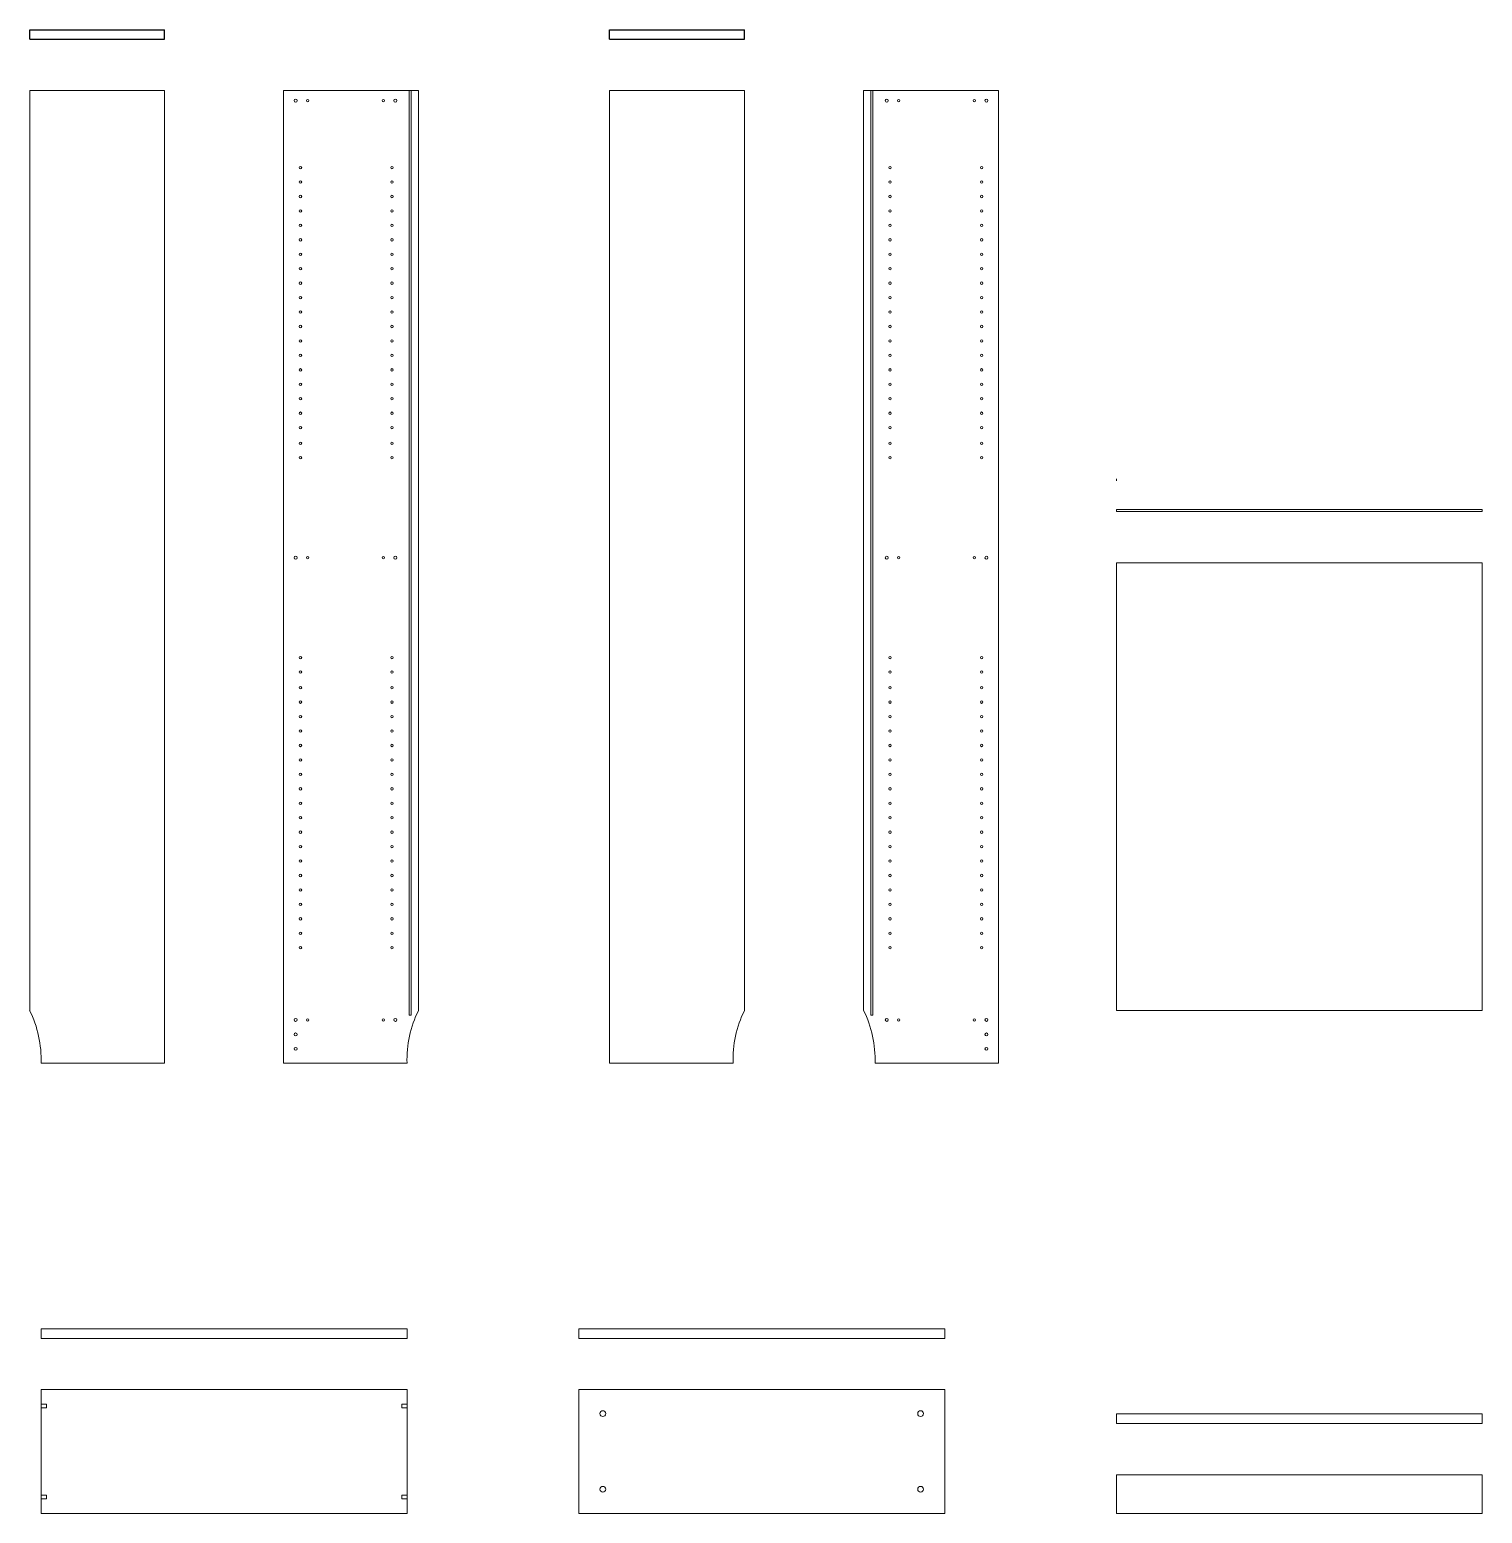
# Model space of a CAD drawing. Header units: millimetres. Extents: x -1154 to 1874, y 268 to 1511.
# Drawn here: x 505.8 to 807.5, y 326.2 to 634.3 of the extents above; entities that cross this region are included whole.
import ezdxf

# ---------------------------------------------------------------- set-up
doc = ezdxf.new("R2010")
doc.units = ezdxf.units.MM
doc.header["$LTSCALE"] = 100
doc.linetypes.add('CONTINUA', pattern=[0])
doc.layers.add('A-FURN', color=8, linetype='Continuous', lineweight=18)
doc.layers.add('PGF-ARREDO', color=7, linetype='Continuous')

msp = doc.modelspace()

# ---------------------------------------------------------------- linework, layer by layer
at = {"layer": 'A-FURN', "color": 7, "linetype": 'CONTINUA', "ltscale": 0.1}
for p, q in [((505.82, 621.69), (533.82, 621.69)), ((505.82, 621.69), (505.82, 430.69)), ((533.82, 621.69), (533.82, 419.69)), ((586.56, 621.69), (558.56, 621.69)), ((558.56, 621.69), (558.56, 429.69)), ((584.66, 621.69), (584.66, 429.69)), ((585.06, 621.69), (585.06, 429.69)), ((586.56, 621.69), (586.56, 430.69)), ((654.27, 621.69), (626.27, 621.69)), ((626.27, 621.69), (626.27, 419.69)), ((654.27, 621.69), (654.27, 430.69)), ((679.02, 621.69), (707.02, 621.69)), ((679.02, 621.69), (679.02, 430.69)), ((680.52, 621.69), (680.52, 429.69)), ((680.92, 621.69), (680.92, 429.69)), ((680.92, 621.69), (680.92, 618.49)), ((707.02, 621.69), (707.02, 429.69)), ((731.51, 523.63), (807.51, 523.63)), ((731.51, 523.63), (731.51, 430.63)), ((807.51, 523.63), (807.51, 430.63)), ((558.56, 427.69), (558.56, 429.69)), ((585.06, 429.69), (584.66, 429.69)), ((680.52, 429.69), (680.92, 429.69)), ((707.02, 427.69), (707.02, 429.69)), ((807.51, 430.63), (731.51, 430.63)), ((558.56, 427.69), (558.56, 419.69)), ((707.02, 427.69), (707.02, 419.69)), ((508.19, 419.69), (533.82, 419.69)), ((584.19, 419.69), (558.56, 419.69)), ((651.9, 419.69), (626.27, 419.69)), ((681.39, 419.69), (707.02, 419.69)), ((508.19, 326.24), (508.19, 351.94)), ((508.19, 351.94), (584.19, 351.94)), ((584.19, 326.24), (584.19, 351.94)), ((619.85, 326.24), (619.85, 351.94)), ((619.85, 351.94), (695.85, 351.94)), ((695.85, 326.24), (695.85, 351.94)), ((807.51, 334.24), (731.51, 334.24)), ((731.51, 326.24), (731.51, 334.24)), ((807.51, 326.24), (807.51, 334.24)), ((695.85, 331.24), (695.85, 326.24)), ((584.19, 326.24), (584.19, 329.24)), ((695.85, 326.24), (695.85, 329.24)), ((508.19, 326.24), (584.19, 326.24)), ((619.85, 326.24), (695.85, 326.24)), ((690.85, 326.24), (695.85, 326.24)), ((731.51, 326.24), (807.51, 326.24))]:
    msp.add_line(p, q, dxfattribs=at)
at = {"layer": 'A-FURN', "linetype": 'CONTINUA', "ltscale": 0.02}
msp.add_line((731.51, 540.63), (731.51, 541.03), dxfattribs=at)
at = {"layer": 'A-FURN', "color": 7, "linetype": 'CONTINUA', "ltscale": 0.02}
for p, q in [((731.51, 534.67), (807.51, 534.67)), ((731.51, 534.27), (731.51, 534.67)), ((731.51, 534.27), (807.51, 534.27)), ((807.51, 534.27), (807.51, 534.67)), ((508.19, 364.58), (584.19, 364.58)), ((619.85, 364.58), (695.85, 364.58)), ((508.19, 362.58), (584.19, 362.58)), ((619.85, 362.58), (695.85, 362.58)), ((731.51, 346.88), (807.51, 346.88)), ((731.51, 344.88), (807.51, 344.88))]:
    msp.add_line(p, q, dxfattribs=at)
at = {"layer": 'A-FURN', "color": 0, "linetype": 'CONTINUA', "ltscale": 0.02}
for p, q in [((508.19, 362.58), (508.19, 364.58)), ((584.19, 362.58), (584.19, 364.58)), ((619.85, 362.58), (619.85, 364.58)), ((695.85, 362.58), (695.85, 364.58)), ((508.19, 362.58), (508.19, 362.58)), ((619.85, 362.58), (619.85, 362.58)), ((731.51, 346.88), (731.51, 346.88)), ((731.51, 346.88), (731.51, 344.88)), ((807.51, 346.88), (807.51, 344.88))]:
    msp.add_line(p, q, dxfattribs=at)
at = {"layer": 'A-FURN', "color": 6, "linetype": 'CONTINUA', "ltscale": 0.1}
for p, q in [((508.19, 348.94), (509.29, 348.94)), ((508.19, 348.14), (509.29, 348.14)), ((509.29, 348.94), (509.29, 348.14)), ((583.09, 348.94), (583.09, 348.14)), ((584.19, 348.94), (583.09, 348.94)), ((584.19, 348.14), (583.09, 348.14)), ((508.19, 330.04), (509.29, 330.04)), ((509.29, 329.24), (509.29, 330.04)), ((583.09, 329.24), (583.09, 330.04)), ((584.19, 330.04), (583.09, 330.04)), ((508.19, 329.24), (509.29, 329.24)), ((584.19, 329.24), (583.09, 329.24))]:
    msp.add_line(p, q, dxfattribs=at)
for centre, radius in [((561.06, 619.59), 0.3), ((563.56, 619.59), 0.25), ((579.26, 619.59), 0.25), ((581.76, 619.59), 0.3), ((683.82, 619.59), 0.3), ((686.32, 619.59), 0.25), ((702.02, 619.59), 0.25), ((704.52, 619.59), 0.3), ((562.06, 605.69), 0.25), ((581.06, 605.69), 0.25), ((684.52, 605.69), 0.25), ((703.52, 605.69), 0.25), ((562.06, 602.69), 0.25), ((581.06, 602.69), 0.25), ((684.52, 602.69), 0.25), ((703.52, 602.69), 0.25), ((562.06, 599.69), 0.25), ((581.06, 599.69), 0.25), ((684.52, 599.69), 0.25), ((703.52, 599.69), 0.25), ((562.06, 596.69), 0.25), ((581.06, 596.69), 0.25), ((684.52, 596.69), 0.25), ((703.52, 596.69), 0.25), ((562.06, 593.69), 0.25), ((581.06, 593.69), 0.25), ((684.52, 593.69), 0.25), ((703.52, 593.69), 0.25), ((562.06, 590.69), 0.25), ((581.06, 590.69), 0.25), ((684.52, 590.69), 0.25), ((703.52, 590.69), 0.25), ((562.06, 587.69), 0.25), ((581.06, 587.69), 0.25), ((684.52, 587.69), 0.25), ((703.52, 587.69), 0.25), ((562.06, 584.69), 0.25), ((581.06, 584.69), 0.25), ((684.52, 584.69), 0.25), ((703.52, 584.69), 0.25), ((562.06, 581.69), 0.25), ((581.06, 581.69), 0.25), ((684.52, 581.69), 0.25), ((703.52, 581.69), 0.25), ((562.06, 578.69), 0.25), ((581.06, 578.69), 0.25), ((684.52, 578.69), 0.25), ((703.52, 578.69), 0.25), ((562.06, 575.69), 0.25), ((581.06, 575.69), 0.25), ((684.52, 575.69), 0.25), ((703.52, 575.69), 0.25), ((562.06, 572.69), 0.25), ((581.06, 572.69), 0.25), ((684.52, 572.69), 0.25), ((703.52, 572.69), 0.25), ((562.06, 569.69), 0.25), ((562.06, 566.69), 0.25), ((581.06, 569.69), 0.25), ((581.06, 566.69), 0.25), ((684.52, 569.69), 0.25), ((684.52, 566.69), 0.25), ((703.52, 569.69), 0.25), ((703.52, 566.69), 0.25), ((562.06, 563.69), 0.25), ((581.06, 563.69), 0.25), ((684.52, 563.69), 0.25), ((703.52, 563.69), 0.25), ((562.06, 560.69), 0.25), ((581.06, 560.69), 0.25), ((684.52, 560.69), 0.25), ((703.52, 560.69), 0.25), ((562.06, 557.69), 0.25), ((581.06, 557.69), 0.25), ((684.52, 557.69), 0.25), ((703.52, 557.69), 0.25), ((562.06, 554.69), 0.25), ((581.06, 554.69), 0.25), ((684.52, 554.69), 0.25), ((703.52, 554.69), 0.25), ((562.06, 551.69), 0.25), ((581.06, 551.69), 0.25), ((684.52, 551.69), 0.25), ((703.52, 551.69), 0.25), ((562.06, 548.44), 0.25), ((581.06, 548.44), 0.25), ((684.52, 548.44), 0.25), ((703.52, 548.44), 0.25), ((562.06, 545.44), 0.25), ((581.06, 545.44), 0.25), ((684.52, 545.44), 0.25), ((703.52, 545.44), 0.25), ((561.06, 524.69), 0.3), ((563.56, 524.69), 0.25), ((579.26, 524.69), 0.25), ((581.76, 524.69), 0.3), ((683.82, 524.69), 0.3), ((686.32, 524.69), 0.25), ((702.02, 524.69), 0.25), ((704.52, 524.69), 0.3), ((562.06, 503.94), 0.25), ((581.06, 503.94), 0.25), ((684.52, 503.94), 0.25), ((703.52, 503.94), 0.25), ((562.06, 500.94), 0.25), ((581.06, 500.94), 0.25), ((684.52, 500.94), 0.25), ((703.52, 500.94), 0.25), ((562.06, 497.69), 0.25), ((581.06, 497.69), 0.25), ((684.52, 497.69), 0.25), ((703.52, 497.69), 0.25), ((562.06, 494.69), 0.25), ((581.06, 494.69), 0.25), ((684.52, 494.69), 0.25), ((703.52, 494.69), 0.25), ((562.06, 491.69), 0.25), ((581.06, 491.69), 0.25), ((684.52, 491.69), 0.25), ((703.52, 491.69), 0.25), ((562.06, 488.69), 0.25), ((581.06, 488.69), 0.25), ((684.52, 488.69), 0.25), ((703.52, 488.69), 0.25), ((562.06, 485.69), 0.25), ((581.06, 485.69), 0.25), ((684.52, 485.69), 0.25), ((703.52, 485.69), 0.25), ((562.06, 482.69), 0.25), ((581.06, 482.69), 0.25), ((684.52, 482.69), 0.25), ((703.52, 482.69), 0.25), ((562.06, 479.69), 0.25), ((581.06, 479.69), 0.25), ((684.52, 479.69), 0.25), ((703.52, 479.69), 0.25), ((562.06, 476.69), 0.25), ((581.06, 476.69), 0.25), ((684.52, 476.69), 0.25), ((703.52, 476.69), 0.25), ((562.06, 473.69), 0.25), ((581.06, 473.69), 0.25), ((684.52, 473.69), 0.25), ((703.52, 473.69), 0.25), ((562.06, 470.69), 0.25), ((581.06, 470.69), 0.25), ((684.52, 470.69), 0.25), ((703.52, 470.69), 0.25), ((562.06, 467.69), 0.25), ((581.06, 467.69), 0.25), ((684.52, 467.69), 0.25), ((703.52, 467.69), 0.25), ((562.06, 464.69), 0.25), ((581.06, 464.69), 0.25), ((684.52, 464.69), 0.25), ((703.52, 464.69), 0.25), ((562.06, 461.69), 0.25), ((581.06, 461.69), 0.25), ((684.52, 461.69), 0.25), ((703.52, 461.69), 0.25), ((562.06, 458.69), 0.25), ((581.06, 458.69), 0.25), ((684.52, 458.69), 0.25), ((703.52, 458.69), 0.25), ((562.06, 455.69), 0.25), ((562.06, 452.69), 0.25), ((581.06, 455.69), 0.25), ((581.06, 452.69), 0.25), ((684.52, 455.69), 0.25), ((684.52, 452.69), 0.25), ((703.52, 455.69), 0.25), ((703.52, 452.69), 0.25), ((562.06, 449.69), 0.25), ((581.06, 449.69), 0.25), ((684.52, 449.69), 0.25), ((703.52, 449.69), 0.25), ((562.06, 446.69), 0.25), ((581.06, 446.69), 0.25), ((684.52, 446.69), 0.25), ((703.52, 446.69), 0.25), ((562.06, 443.69), 0.25), ((581.06, 443.69), 0.25), ((684.52, 443.69), 0.25), ((703.52, 443.69), 0.25), ((561.06, 428.69), 0.3), ((563.56, 428.69), 0.25), ((579.26, 428.69), 0.25), ((581.76, 428.69), 0.3), ((683.82, 428.69), 0.3), ((686.32, 428.69), 0.25), ((702.02, 428.69), 0.25), ((704.52, 428.69), 0.3), ((561.06, 425.69), 0.3), ((704.52, 425.69), 0.3), ((561.06, 422.69), 0.3), ((704.52, 422.69), 0.3), ((624.85, 346.94), 0.6), ((690.85, 346.94), 0.6), ((624.85, 331.24), 0.6), ((690.85, 331.24), 0.6)]:
    msp.add_circle(centre, radius, dxfattribs=at)
at = {"layer": 'A-FURN', "color": 7, "linetype": 'CONTINUA', "ltscale": 0.1}
for centre, start, end in [((484.9, 420.42), 358.2028, 26.1464), ((607.48, 420.42), 153.8536, 181.7972), ((675.19, 420.42), 153.8536, 181.7972), ((658.1, 420.42), 358.2028, 26.1464)]:
    msp.add_arc(centre, 23.3, start, end, dxfattribs=at)
at = {"layer": 'PGF-ARREDO', "linetype": 'CONTINUA', "ltscale": 0.02}
for p, q in [((505.82, 634.33), (533.82, 634.33)), ((505.82, 632.33), (505.82, 634.33)), ((505.82, 632.33), (533.82, 632.33)), ((533.82, 632.33), (533.82, 634.33)), ((626.27, 632.33), (626.27, 634.33)), ((626.27, 634.33), (654.27, 634.33)), ((626.27, 632.33), (654.27, 632.33)), ((654.27, 632.33), (654.27, 634.33))]:
    msp.add_line(p, q, dxfattribs=at)

doc.saveas('drawing.dxf')
